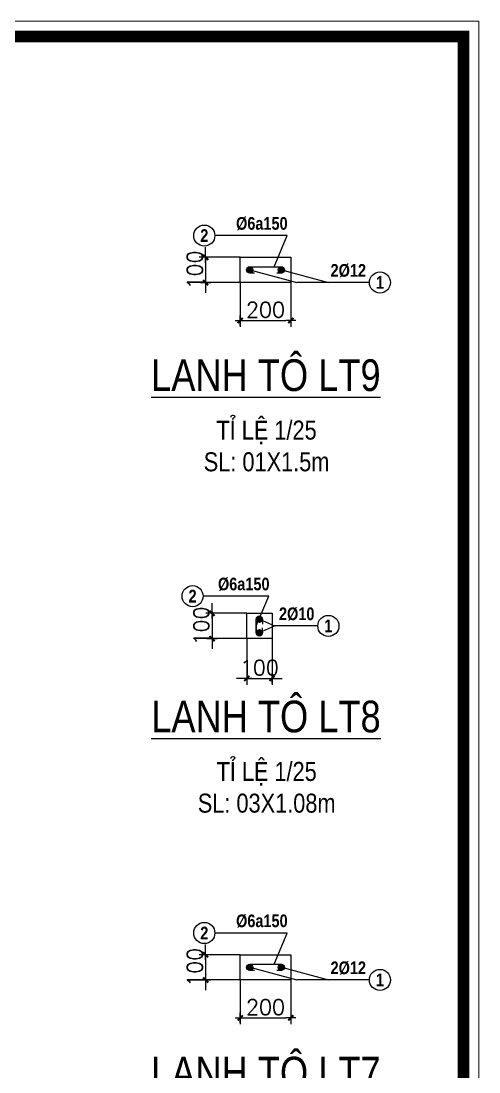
# Model space of a CAD drawing. Header units: millimetres. Extents: x 615730 to 2792744, y 139412 to 597571.
# Drawn here: x 1189399 to 1196640, y 239208 to 255817 of the extents above; entities that cross this region are included whole.
import ezdxf
from ezdxf.enums import TextEntityAlignment as Align

# ---------------------------------------------------------------- set-up
doc = ezdxf.new("R2010")
doc.units = ezdxf.units.MM
doc.header["$MEASUREMENT"] = 0
doc.header["$PDMODE"] = 34
doc.layers.get('0').update_dxf_attribs({"lineweight": 5})
for name, color, linetype in [('2L', 7, 'Continuous'), ('3L', 2, 'Continuous'), ('5L', 1, 'Continuous'), ('H', 252, 'Continuous')]:
    doc.layers.add(name, color=color, linetype=linetype)
doc.layers.add('thay', color=7, linetype='Continuous', lineweight=15)
doc.styles.add('AVO', font='', dxfattribs={"height": 200})
doc.styles.add('romans', font='romans.shx', dxfattribs={"height": 240})
doc.styles.add('UNIVER', font='')
doc.styles.get('AVO').set_extended_font_data('VNI-Helve-Condense')
doc.styles.get('UNIVER').set_extended_font_data('VNI-Helve-Condense', bold=True)
doc.dimstyles.new('25', dxfattribs={"dimtxt": 160, "dimasz": 80, "dimexe": 100, "dimexo": 0, "dimgap": 50, "dimtad": 1, "dimdec": 0, "dimlfac": 0.25, "dimdsep": 46, "dimtxsty": 'romans', "dimblk": ']', "dimcen": 50, "dimdle": 100, "dimclrd": 148, "dimclre": 148, "dimclrt": 2, "dimadec": 0, "dimazin": 0, "dimtfac": 0.4, "dimtdec": 0, "dimtix": 1, "dimtmove": 2, "dimatfit": 3, "dimldrblk": ']', "dimfxl": 1, "dimtvp": 0.004, "dimtolj": 1, "dimarcsym": 0})

# ---------------------------------------------------------------- blocks, each defined once
blk = doc.blocks.new(']')
for p, q in [((1, 0), (-1, 0)), ((0, 1), (0, -1))]:
    blk.add_line(p, q)
at = {"color": 9, "const_width": 0.4}
blk.add_lwpolyline([(-0.51, -0.51), (0.51, 0.51)], dxfattribs=at)
blk = doc.blocks.new('*D876')
at = {"layer": '2L', "color": 148, "lineweight": -2, "transparency": 16777216}
for p, q in [((1192317, 241142), (1192317, 241222)), ((1192865, 241062), (1192217, 241062)), ((1192317, 241062), (1192317, 240662)), ((1192865, 240662), (1192217, 240662)), ((1192317, 240582), (1192317, 240502))]:
    blk.add_line(p, q, dxfattribs=at)
at = {"layer": 'DEFPOINTS', "color": 0, "transparency": 16777216}
for p in [(1192865, 241062), (1192317, 240662), (1192865, 240662)]:
    blk.add_point(p, dxfattribs=at)
at = {"layer": '2L', "color": 148, "lineweight": -2, "transparency": 16777216, "xscale": 80, "yscale": 80, "zscale": 80}
for p, rotation in [((1192317, 241062), 270), ((1192317, 240662), 90)]:
    blk.add_blockref(']', p, dxfattribs=dict(at, rotation=rotation))
at = {"layer": '2L', "color": 2, "transparency": 16777216, "insert": (1192147, 240862), "char_height": 240, "attachment_point": 5, "rotation": 90, "style": 'romans'}
blk.add_mtext('\\A1;100', dxfattribs=at)
blk = doc.blocks.new('*D877')
at = {"layer": '2L', "color": 148, "lineweight": -2, "transparency": 16777216}
for p, q in [((1192865, 240662), (1192865, 239963)), ((1193665, 240662), (1193665, 239963)), ((1192945, 240063), (1193585, 240063))]:
    blk.add_line(p, q, dxfattribs=at)
at = {"layer": 'DEFPOINTS', "color": 0, "transparency": 16777216}
for p in [(1192865, 240662), (1193665, 240662), (1193665, 240063)]:
    blk.add_point(p, dxfattribs=at)
at = {"layer": '2L', "color": 148, "lineweight": -2, "transparency": 16777216, "xscale": 80, "yscale": 80, "zscale": 80, "rotation": 180}
blk.add_blockref(']', (1192865, 240063), dxfattribs=at)
at = {"layer": '2L', "color": 148, "lineweight": -2, "transparency": 16777216, "xscale": 80, "yscale": 80, "zscale": 80}
blk.add_blockref(']', (1193665, 240063), dxfattribs=at)
at = {"layer": '2L', "color": 2, "transparency": 16777216, "insert": (1193265, 240233), "char_height": 240, "attachment_point": 5, "style": 'romans'}
blk.add_mtext('\\A1;200', dxfattribs=at)
blk = doc.blocks.new('*D880')
at = {"layer": '2L', "color": 148, "lineweight": -2, "transparency": 16777216}
for p, q in [((1192419, 246537), (1192419, 246617)), ((1192968, 246457), (1192319, 246457)), ((1192419, 246457), (1192419, 246057)), ((1192968, 246057), (1192319, 246057)), ((1192419, 245977), (1192419, 245897))]:
    blk.add_line(p, q, dxfattribs=at)
at = {"layer": 'DEFPOINTS', "color": 0, "transparency": 16777216}
for p in [(1192968, 246457), (1192419, 246057), (1192968, 246057)]:
    blk.add_point(p, dxfattribs=at)
at = {"layer": '2L', "color": 148, "lineweight": -2, "transparency": 16777216, "xscale": 80, "yscale": 80, "zscale": 80}
for p, rotation in [((1192419, 246457), 270), ((1192419, 246057), 90)]:
    blk.add_blockref(']', p, dxfattribs=dict(at, rotation=rotation))
at = {"layer": '2L', "color": 2, "transparency": 16777216, "insert": (1192249, 246257), "char_height": 240, "attachment_point": 5, "rotation": 90, "style": 'romans'}
blk.add_mtext('\\A1;100', dxfattribs=at)
blk = doc.blocks.new('*D881')
at = {"layer": '2L', "color": 148, "lineweight": -2, "transparency": 16777216}
for p, q in [((1192968, 246057), (1192968, 245328)), ((1193368, 246057), (1193368, 245328)), ((1192888, 245428), (1192808, 245428)), ((1192968, 245428), (1193368, 245428)), ((1193448, 245428), (1193528, 245428))]:
    blk.add_line(p, q, dxfattribs=at)
at = {"layer": 'DEFPOINTS', "color": 0, "transparency": 16777216}
for p in [(1192968, 246057), (1193368, 246057), (1193368, 245428)]:
    blk.add_point(p, dxfattribs=at)
at = {"layer": '2L', "color": 148, "lineweight": -2, "transparency": 16777216, "xscale": 80, "yscale": 80, "zscale": 80}
blk.add_blockref(']', (1192968, 245428), dxfattribs=at)
at = {"layer": '2L', "color": 148, "lineweight": -2, "transparency": 16777216, "xscale": 80, "yscale": 80, "zscale": 80, "rotation": 180}
blk.add_blockref(']', (1193368, 245428), dxfattribs=at)
at = {"layer": '2L', "color": 2, "transparency": 16777216, "insert": (1193168, 245598), "char_height": 240, "attachment_point": 5, "style": 'romans'}
blk.add_mtext('\\A1;100', dxfattribs=at)
blk = doc.blocks.new('*D950')
at = {"layer": '2L', "color": 148, "lineweight": -2, "transparency": 16777216}
for p, q in [((1192317, 252163), (1192317, 252243)), ((1192865, 252083), (1192217, 252083)), ((1192317, 252083), (1192317, 251683)), ((1192865, 251683), (1192217, 251683)), ((1192317, 251603), (1192317, 251523))]:
    blk.add_line(p, q, dxfattribs=at)
at = {"layer": 'DEFPOINTS', "color": 0, "transparency": 16777216}
for p in [(1192865, 252083), (1192317, 251683), (1192865, 251683)]:
    blk.add_point(p, dxfattribs=at)
at = {"layer": '2L', "color": 148, "lineweight": -2, "transparency": 16777216, "xscale": 80, "yscale": 80, "zscale": 80}
for p, rotation in [((1192317, 252083), 270), ((1192317, 251683), 90)]:
    blk.add_blockref(']', p, dxfattribs=dict(at, rotation=rotation))
at = {"layer": '2L', "color": 2, "transparency": 16777216, "insert": (1192147, 251883), "char_height": 240, "attachment_point": 5, "rotation": 90, "style": 'romans'}
blk.add_mtext('\\A1;100', dxfattribs=at)
blk = doc.blocks.new('*D951')
at = {"layer": '2L', "color": 148, "lineweight": -2, "transparency": 16777216}
for p, q in [((1192865, 251683), (1192865, 250984)), ((1193665, 251683), (1193665, 250984)), ((1192945, 251084), (1193585, 251084))]:
    blk.add_line(p, q, dxfattribs=at)
at = {"layer": 'DEFPOINTS', "color": 0, "transparency": 16777216}
for p in [(1192865, 251683), (1193665, 251683), (1193665, 251084)]:
    blk.add_point(p, dxfattribs=at)
at = {"layer": '2L', "color": 148, "lineweight": -2, "transparency": 16777216, "xscale": 80, "yscale": 80, "zscale": 80, "rotation": 180}
blk.add_blockref(']', (1192865, 251084), dxfattribs=at)
at = {"layer": '2L', "color": 148, "lineweight": -2, "transparency": 16777216, "xscale": 80, "yscale": 80, "zscale": 80}
blk.add_blockref(']', (1193665, 251084), dxfattribs=at)
at = {"layer": '2L', "color": 2, "transparency": 16777216, "insert": (1193265, 251254), "char_height": 240, "attachment_point": 5, "style": 'romans'}
blk.add_mtext('\\A1;200', dxfattribs=at)

msp = doc.modelspace()

# ---------------------------------------------------------------- hatches: boundary and pattern name
at = {"layer": '2L'}
for points in [[(1192965.2, 251883.4, -1), (1193065.2, 251883.4, -1)], [(1193465.2, 251883.4, -1), (1193565.2, 251883.4, -1)], [(1193117.7, 246362.9, -1), (1193217.7, 246362.9, -1)], [(1193117.7, 246151.1, 1), (1193217.7, 246151.1, 1)], [(1192965.2, 240862.1, -1), (1193065.2, 240862.1, -1)], [(1193465.2, 240862.1, -1), (1193565.2, 240862.1, -1)]]:
    msp.add_hatch(color=256, dxfattribs=at).paths.add_polyline_path(points)

# ---------------------------------------------------------------- linework, layer by layer
for p, q in [((1193605.3, 252426, -15.9), (1192463.7, 252426, -15.9)), ((1193403.7, 251933.4, -15.9), (1193605.3, 252426, -15.9)), ((1193015.2, 251883.4, -15.9), (1193760.2, 251683.5, -15.9)), ((1193515.2, 251883.4, -15.9), (1194260.2, 251683.5, -15.9)), ((1194906.4, 251684.8, -15.9), (1193760.2, 251683.5, -15.9)), ((1193319.4, 246727.4, -15.9), (1192278.4, 246727.4, -15.9)), ((1193117.7, 246257, -15.9), (1193319.4, 246727.4, -15.9)), ((1193167.7, 246362.9, -15.9), (1193407.7, 246257, -15.9)), ((1193167.7, 246151.1, -15.9), (1193407.7, 246257, -15.9)), ((1194091.1, 246257.8, -15.9), (1193407.7, 246257, -15.9)), ((1193605.3, 241404.6, -15.9), (1192463.7, 241404.6, -15.9)), ((1193403.7, 240912.1, -15.9), (1193605.3, 241404.6, -15.9)), ((1193015.2, 240862.1, -15.9), (1193760.2, 240662.1, -15.9)), ((1193515.2, 240862.1, -15.9), (1194260.2, 240662.1, -15.9)), ((1194906.4, 240663.5, -15.9), (1193760.2, 240662.1, -15.9))]:
    msp.add_line(p, q, dxfattribs=at)
at = {"layer": '2L', "elevation": -15.9}
for points in [[(1193665.2, 252083.4), (1193665.2, 251683.4), (1192865.2, 251683.4), (1192865.2, 252083.4)], [(1193367.7, 246457), (1193367.7, 246057), (1192967.7, 246057), (1192967.7, 246457)], [(1193665.2, 241062.1), (1193665.2, 240662.1), (1192865.2, 240662.1), (1192865.2, 241062.1)]]:
    msp.add_lwpolyline(points, close=True, dxfattribs=at)
at = {"layer": '2L'}
for centre, radius in [((1192296.9, 252426, -15.9), 166.8), ((1193015.2, 251883.4, -15.9), 50), ((1193515.2, 251883.4, -15.9), 50), ((1195073.2, 251684.8, -15.9), 166.8), ((1192111.6, 246727.4, -15.9), 166.8), ((1193167.7, 246362.9, -15.9), 50), ((1194257.9, 246257.8, -15.9), 166.8), ((1193167.7, 246151.1, -15.9), 50), ((1192296.9, 241404.6, -15.9), 166.8), ((1193015.2, 240862.1, -15.9), 50), ((1193515.2, 240862.1, -15.9), 50), ((1195073.2, 240663.5, -15.9), 166.8)]:
    msp.add_circle(centre, radius, dxfattribs=at)
at = {"layer": '3L', "elevation": -15.9}
for points in [[(1193090.6, 251833.4), (1193015.2, 251833.4, -0.4142136), (1192965.2, 251883.4), (1192965.2, 251883.4, -0.4142136), (1193015.2, 251933.4), (1193515.2, 251933.4, -0.4142136), (1193565.2, 251883.4), (1193565.2, 251883.4, -0.4142136), (1193515.2, 251833.4), (1193446.2, 251833.4)], [(1193117.7, 246151.1), (1193117.7, 246362.9, -0.4142136), (1193167.7, 246412.9, -0.4142136), (1193217.7, 246362.9), (1193217.7, 246286.2)], [(1193117.7, 246362.9), (1193117.7, 246151.1, 0.4142136), (1193167.7, 246101.1, 0.4142136), (1193217.7, 246151.1), (1193217.7, 246227.8)], [(1193090.6, 240812.1), (1193015.2, 240812.1, -0.4142136), (1192965.2, 240862.1), (1192965.2, 240862.1, -0.4142136), (1193015.2, 240912.1), (1193515.2, 240912.1, -0.4142136), (1193565.2, 240862.1), (1193565.2, 240862.1, -0.4142136), (1193515.2, 240812.1), (1193446.2, 240812.1)]]:
    msp.add_lwpolyline(points, format="xyb", dxfattribs=at)
at = {"layer": 'H', "const_width": 182.5, "elevation": -15.9}
msp.add_lwpolyline([(1160752.6, 230513.2), (1196396.4, 230513.2), (1196396.4, 255573.4), (1160752.6, 255573.4)], close=True, dxfattribs=at)
at = {"layer": 'thay', "linetype": 'Continuous', "elevation": -15.9}
msp.add_lwpolyline([(1160509.3, 230269.9), (1196639.7, 230269.9), (1196639.7, 255816.7), (1160509.3, 255816.7)], close=True, dxfattribs=at)

# ---------------------------------------------------------------- texts
at = {"layer": '2L', "style": 'UNIVER'}
for s, p in [('Þ6a150', (1192798.9, 252518.5, -15.9)), ('2Þ12', (1194292.9, 251776, -15.9)), ('Þ6a150', (1192512.9, 246819.9, -15.9)), ('2Þ10', (1193477.5, 246349, -15.9)), ('Þ6a150', (1192798.9, 241497.1, -15.9)), ('2Þ12', (1194292.9, 240754.6, -15.9))]:
    msp.add_text(s, height=200, dxfattribs=at).set_placement(p)
at = {"layer": '2L', "style": 'AVO'}
for s, p in [('TÆ LEÄ 1/25', (1193281.5, 249202, -15.9)), ('SL: 01X1.5m', (1193281.5, 248701, -15.9)), ('TÆ LEÄ 1/25', (1193282.7, 243807.8, -15.9)), ('SL: 03X1.08m', (1193282.7, 243306.8, -15.9))]:
    msp.add_text(s, height=300, dxfattribs=at).set_placement(p, align=Align.CENTER)
at = {"layer": '2L', "char_height": 200, "attachment_point": 5, "style": 'UNIVER'}
for s, insert in [('2', (1192296.9, 252426, -15.9)), ('1', (1195073.2, 251684.8, -15.9)), ('2', (1192111.6, 246727.4, -15.9)), ('1', (1194257.9, 246257.8, -15.9)), ('2', (1192296.9, 241404.6, -15.9)), ('1', (1195073.2, 240663.5, -15.9))]:
    msp.add_mtext(s, dxfattribs=dict(at, insert=insert))
at = {"layer": '5L', "style": 'AVO'}
for s, p in [('%%ULANH TOÂ LT9', (1193270.7, 249970.3, -15.9)), ('%%ULANH TOÂ LT8', (1193271.9, 244576.1, -15.9)), ('%%ULANH TOÂ LT7', (1193270.7, 238949, -15.9))]:
    msp.add_text(s, height=500, dxfattribs=at).set_placement(p, align=Align.CENTER)

# ---------------------------------------------------------------- dimensions: what is measured, and where the dimension line sits
at = {"layer": '2L'}
for base, p1, p2, picture, middle in [((1192316.8, 251683.4, -15.9), (1192865.2, 252083.4, -15.9), (1192865.2, 251683.4, -15.9), '*D950', (1192146.8, 251883.4, -15.9)), ((1192419.3, 246057, -15.9), (1192967.7, 246457, -15.9), (1192967.7, 246057, -15.9), '*D880', (1192249.3, 246257, -15.9)), ((1192316.8, 240662.1, -15.9), (1192865.2, 241062.1, -15.9), (1192865.2, 240662.1, -15.9), '*D876', (1192146.8, 240862.1, -15.9))]:
    dim = msp.add_linear_dim(base=base, p1=p1, p2=p2, angle=90, dimstyle='25', dxfattribs=at)
    dim.commit()
    dim.dimension.update_dxf_attribs({"geometry": picture, "text_midpoint": middle})
for base, p1, p2, picture, middle in [((1193665.2, 251084.4, -15.9), (1192865.2, 251683.4, -15.9), (1193665.2, 251683.4, -15.9), '*D951', (1193265.2, 251254.4, -15.9)), ((1193367.7, 245427.6, -15.9), (1192967.7, 246057, -15.9), (1193367.7, 246057, -15.9), '*D881', (1193167.7, 245597.6, -15.9)), ((1193665.2, 240063.1, -15.9), (1192865.2, 240662.1, -15.9), (1193665.2, 240662.1, -15.9), '*D877', (1193265.2, 240233.1, -15.9))]:
    dim = msp.add_linear_dim(base=base, p1=p1, p2=p2, dimstyle='25', dxfattribs=at)
    dim.commit()
    dim.dimension.update_dxf_attribs({"geometry": picture, "text_midpoint": middle})

doc.saveas('drawing.dxf')
